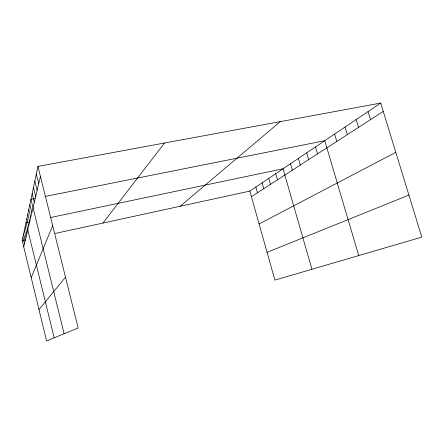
<?xml version="1.0" encoding="UTF-8"?>
<svg xmlns="http://www.w3.org/2000/svg" width="444" height="444" viewBox="0 0 444 444"><rect width="100%" height="100%" fill="white"/><g stroke="black" fill="none" stroke-linecap="round" stroke-linejoin="round"><path stroke-width="0.67" d="M37.945 166.411L78.144 327.983L46.62 340.948L22.2 240.626L37.945 166.411L380.708 103.052L421.8 237.124L274.903 280.103L249.85 191.103L380.708 103.052M23.726 246.892L40.432 176.412M31.208 277.628L52.681 225.635M102.975 223.055L164.48 143.024M38.989 309.607L65.501 277.161M180.17 206.26L280.258 121.623M251.421 196.67L383.261 111.383M259.102 223.959L395.809 152.32M267.083 252.325L408.913 195.071M22.2 240.626L25.53 239.904M55.245 233.439L249.85 191.103M29.953 221.839L26.007 222.666L54.19 337.834M50.427 217.549L283.033 168.776L311.943 269.264M35.009 198.474L30.975 199.278L64.108 333.755M45.094 196.464L324.758 140.698L358.724 255.578M368.043 111.572L370.496 119.641M356.182 119.553L358.547 127.373M345.06 127.04L347.336 134.621M334.604 134.071L336.796 141.442M315.468 146.953L317.516 153.913M306.687 152.858L308.669 159.635M298.379 158.447L300.299 165.051M290.504 163.747L292.368 170.18M275.718 173.698L277.472 179.814M268.77 178.371L270.468 184.343M262.154 182.823L263.814 188.65M255.861 187.057L257.47 192.757M36.33 174.009L38.722 183.633M34.843 181.035L37.141 190.31M33.461 187.557L35.67 196.503M32.173 193.623L34.305 202.264M29.848 204.567L31.84 212.659M28.799 209.518L30.725 217.36M27.811 214.169L29.681 221.778M26.884 218.548L28.694 225.929M25.158 226.673L26.862 233.649M24.359 230.458L26.013 237.24M23.599 234.032L25.208 240.631M22.883 237.418L24.448 243.845"/></g></svg>
